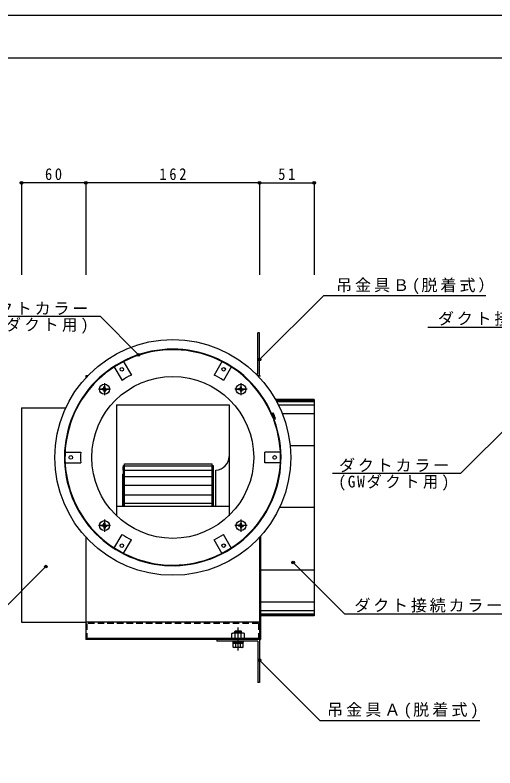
# Model space of a CAD drawing. Units: millimetres at full size, sheet at 1:5. Extents: x -2172 to 1948, y -701 to 704.
# Drawn here: x -1318 to -871, y 2 to 704 of the extents above; entities that cross this region are included whole.
import ezdxf

# ---------------------------------------------------------------- set-up
doc = ezdxf.new("R2010")
doc.units = ezdxf.units.MM
doc.header["$LTSCALE"] = 5
doc.header["$PDMODE"] = 32
doc.header["$PDSIZE"] = 2.5
for name, pattern in [('CHAIN1', [8, 5, -1, 1, -1]), ('CHAIN2', [12, 9, -1, 1, -1]), ('DASHED1', [1.8, 1.2, -0.6])]:
    doc.linetypes.add(name, pattern=pattern)
doc.layers.add('0-0', color=4, linetype='Continuous')
doc.layers.add('F-0', color=2, linetype='Continuous')
doc.styles.add('ＭＳ ゴシック', font='')
doc.styles.get('ＭＳ ゴシック').set_extended_font_data('MS Gothic')

msp = doc.modelspace()

# ---------------------------------------------------------------- linework, layer by layer
at = {"layer": '0-0'}
for p, q in [((-1252.191, 547.487), (-1312.191, 547.487)), ((-1312.191, 547.487), (-1312.191, 461.705)), ((-1090.191, 547.487), (-1252.191, 547.487)), ((-1252.191, 547.487), (-1252.191, 461.705)), ((-1090.191, 547.487), (-1039.191, 547.487)), ((-1090.191, 547.487), (-1090.191, 461.705)), ((-1039.191, 547.487), (-1039.191, 461.705)), ((-1358.777, 422.928), (-1238.913, 422.928)), ((-1238.913, 422.928), (-1203.083, 387.098)), ((-933.313, 412.968), (-762.598, 412.968)), ((-1235.927, 355.413), (-1237.046, 355.396)), ((-1235.927, 354.4), (-1237.046, 354.417)), ((-1235.927, 355.413), (-1235.521, 355.601)), ((-1235.927, 354.4), (-1235.521, 354.212)), ((-1235.333, 356.006), (-1235.521, 355.601)), ((-1235.333, 353.806), (-1235.521, 354.212)), ((-1235.333, 356.006), (-1235.316, 357.126)), ((-1235.333, 353.806), (-1235.316, 352.687)), ((-1234.32, 356.006), (-1234.337, 357.126)), ((-1234.32, 353.806), (-1234.337, 352.687)), ((-1234.32, 356.006), (-1234.132, 355.601)), ((-1234.32, 353.806), (-1234.132, 354.212)), ((-1233.726, 355.413), (-1234.132, 355.601)), ((-1233.726, 354.4), (-1234.132, 354.212)), ((-1233.726, 355.413), (-1232.607, 355.396)), ((-1233.726, 354.4), (-1232.607, 354.417)), ((-1108.647, 355.413), (-1109.766, 355.396)), ((-1108.647, 354.4), (-1109.766, 354.417)), ((-1108.647, 355.413), (-1108.242, 355.601)), ((-1108.647, 354.4), (-1108.242, 354.212)), ((-1108.053, 356.006), (-1108.242, 355.601)), ((-1108.053, 353.806), (-1108.242, 354.212)), ((-1108.053, 356.006), (-1108.037, 357.126)), ((-1108.053, 353.806), (-1108.037, 352.687)), ((-1107.041, 356.006), (-1107.058, 357.126)), ((-1107.041, 353.806), (-1107.058, 352.687)), ((-1107.041, 356.006), (-1106.853, 355.601)), ((-1107.041, 353.806), (-1106.853, 354.212)), ((-1106.447, 355.413), (-1106.853, 355.601)), ((-1106.447, 354.4), (-1106.853, 354.212)), ((-1106.447, 355.413), (-1105.328, 355.396)), ((-1106.447, 354.4), (-1105.328, 354.417)), ((-1075.151, 344.906), (-1039.191, 344.906)), ((-1074.874, 344.406), (-1039.191, 344.406)), ((-1074.329, 343.406), (-1039.191, 343.406)), ((-1072.773, 340.406), (-1039.191, 340.406)), ((-1069.17, 332.406), (-1039.191, 332.406)), ((-844.194, 334.666), (-902.367, 276.494)), ((-1061.752, 302.406), (-1039.191, 302.406)), ((-1022.23, 276.494), (-902.367, 276.494)), ((-1039.191, 244.404), (-1071.668, 244.404)), ((-1235.927, 228.133), (-1237.046, 228.117)), ((-1235.927, 227.121), (-1237.046, 227.138)), ((-1235.927, 228.133), (-1235.521, 228.322)), ((-1235.927, 227.121), (-1235.521, 226.933)), ((-1235.333, 228.727), (-1235.521, 228.322)), ((-1235.333, 226.527), (-1235.521, 226.933)), ((-1235.333, 228.727), (-1235.316, 229.846)), ((-1235.333, 226.527), (-1235.316, 225.408)), ((-1234.32, 228.727), (-1234.337, 229.846)), ((-1234.32, 226.527), (-1234.337, 225.408)), ((-1234.32, 228.727), (-1234.132, 228.322)), ((-1234.32, 226.527), (-1234.132, 226.933)), ((-1233.726, 228.133), (-1234.132, 228.322)), ((-1233.726, 227.121), (-1234.132, 226.933)), ((-1233.726, 228.133), (-1232.607, 228.117)), ((-1233.726, 227.121), (-1232.607, 227.138)), ((-1108.647, 228.133), (-1109.766, 228.117)), ((-1108.647, 227.121), (-1109.766, 227.138)), ((-1108.647, 228.133), (-1108.242, 228.322)), ((-1108.647, 227.121), (-1108.242, 226.933)), ((-1108.053, 228.727), (-1108.242, 228.322)), ((-1108.053, 226.527), (-1108.242, 226.933)), ((-1108.053, 228.727), (-1108.037, 229.846)), ((-1108.053, 226.527), (-1108.037, 225.408)), ((-1107.041, 228.727), (-1107.058, 229.846)), ((-1107.041, 226.527), (-1107.058, 225.408)), ((-1107.041, 228.727), (-1106.853, 228.322)), ((-1107.041, 226.527), (-1106.853, 226.933)), ((-1106.447, 228.133), (-1106.853, 228.322)), ((-1106.447, 227.121), (-1106.853, 226.933)), ((-1106.447, 228.133), (-1105.328, 228.117)), ((-1106.447, 227.121), (-1105.328, 227.138)), ((-1289.619, 189.365), (-1333.612, 145.372)), ((-1089.191, 186.402), (-1039.191, 186.402)), ((-1089.191, 156.402), (-1039.191, 156.402)), ((-1089.191, 148.402), (-1039.191, 148.402)), ((-1089.191, 145.402), (-1039.191, 145.402)), ((-1089.191, 144.402), (-1039.191, 144.402)), ((-1089.191, 143.902), (-1039.191, 143.902)), ((-1105.291, 127.406), (-1115.091, 127.406)), ((-1113.191, 128.965), (-1112.649, 129.506)), ((-1113.191, 128.965), (-1107.191, 128.965)), ((-1113.191, 127.406), (-1113.191, 128.965)), ((-1113.078, 122.406), (-1113.078, 126.902)), ((-1112.649, 129.506), (-1107.732, 129.506)), ((-1112.649, 127.406), (-1112.649, 129.506)), ((-1111.441, 129.506), (-1111.441, 129.506)), ((-1110.191, 129.506), (-1110.191, 129.506)), ((-1107.732, 129.506), (-1107.191, 128.965)), ((-1107.732, 127.406), (-1107.732, 129.506)), ((-1107.304, 122.406), (-1107.304, 126.902)), ((-1107.191, 127.406), (-1107.191, 128.965)), ((-1104.417, 122.406), (-1115.964, 122.406)), ((-1105.191, 119.806), (-1115.191, 119.806)), ((-1115.191, 119.806), (-1115.191, 118.806)), ((-1105.191, 118.806), (-1105.191, 119.806)), ((-1115.191, 118.806), (-1105.191, 118.806)), ((-1114.81, 114.364), (-1114.81, 117.506)), ((-1105.572, 117.506), (-1114.81, 117.506)), ((-1114.191, 114.006), (-1114.81, 114.364)), ((-1105.591, 118.806), (-1114.791, 118.806)), ((-1114.791, 117.506), (-1114.791, 118.806)), ((-1105.591, 117.506), (-1114.791, 117.506)), ((-1106.191, 114.006), (-1114.191, 114.006)), ((-1112.5, 114.364), (-1112.5, 117.506)), ((-1111.441, 118.306), (-1111.441, 118.306)), ((-1110.565, 117.506), (-1110.217, 118.806)), ((-1110.191, 118.306), (-1110.191, 118.306)), ((-1110.165, 117.506), (-1109.817, 118.806)), ((-1107.881, 114.364), (-1107.881, 117.506)), ((-1106.191, 114.006), (-1105.572, 114.364)), ((-1105.591, 117.506), (-1105.591, 118.806)), ((-1105.572, 114.364), (-1105.572, 117.506)), ((-1090.191, 102.027), (-1034.085, 45.922)), ((-1034.085, 45.922), (-884.836, 45.922))]:
    msp.add_line(p, q, dxfattribs=at)
at = {"layer": '0-0', "color": 7}
for p, q in [((-1091.791, 369.006), (-1091.791, 407.406)), ((-1090.191, 407.406), (-1091.791, 407.406)), ((-1090.191, 367.406), (-1090.191, 407.406)), ((-1217.357, 381.235), (-1209.784, 368.119)), ((-1125.017, 381.235), (-1132.59, 368.119)), ((-1226.017, 376.235), (-1218.444, 363.119)), ((-1116.357, 376.235), (-1123.929, 363.119)), ((-1252.191, 367.406), (-1252.191, 365.687)), ((-1250.577, 367.406), (-1252.191, 367.406)), ((-1091.791, 369.006), (-1093.363, 369.006)), ((-1090.191, 367.406), (-1091.797, 367.406)), ((-1090.191, 367.406), (-1089.191, 367.406)), ((-1039.191, 345.406), (-1075.432, 345.406)), ((-1312.191, 337.406), (-1271.042, 337.406)), ((-1223.691, 340.406), (-1223.691, 236.684)), ((-1078.385, 332.413), (-1077.923, 332.604)), ((-1078.193, 331.951), (-1077.731, 332.142)), ((-1077.124, 328.064), (-1076.662, 328.255)), ((-1076.933, 327.602), (-1076.471, 327.793)), ((-1076.194, 327.756), (-1076.92, 326.833)), ((-1075.624, 327.672), (-1076.352, 326.746)), ((-1272.187, 296.267), (-1257.041, 296.267)), ((-1070.187, 296.267), (-1085.332, 296.267)), ((-1272.187, 286.267), (-1257.041, 286.267)), ((-1217.507, 282.426), (-1217.007, 282.426)), ((-1217.507, 279.4), (-1217.507, 282.426)), ((-1217.007, 283.862), (-1216.207, 283.862)), ((-1217.007, 245.696), (-1217.007, 283.862)), ((-1216.207, 285.362), (-1134.391, 285.362)), ((-1216.207, 245.696), (-1216.207, 285.362)), ((-1216.207, 283.362), (-1134.391, 283.362)), ((-1134.391, 245.696), (-1134.391, 285.362)), ((-1133.091, 282.426), (-1133.591, 282.426)), ((-1133.091, 279.4), (-1133.091, 282.426)), ((-1070.187, 286.267), (-1085.332, 286.267)), ((-1217.607, 245.696), (-1217.607, 275.594)), ((-1217.507, 279.4), (-1217.007, 279.4)), ((-1217.007, 276.901), (-1217.473, 276.094)), ((-1216.207, 279.362), (-1134.391, 279.362)), ((-1133.091, 279.4), (-1133.591, 279.4)), ((-1130.891, 245.696), (-1130.891, 279.286)), ((-1216.207, 273.362), (-1134.391, 273.362)), ((-1216.207, 265.292), (-1134.391, 265.292)), ((-1216.207, 256.282), (-1134.391, 256.282)), ((-1216.207, 248.685), (-1134.391, 248.685)), ((-1118.691, 245.508), (-1223.691, 245.508)), ((-1226.017, 206.298), (-1218.444, 219.415)), ((-1116.357, 206.298), (-1123.929, 219.415)), ((-1089.191, 217.941), (-1089.191, 121.406)), ((-1252.191, 216.847), (-1252.191, 137.406)), ((-1217.357, 201.298), (-1209.784, 214.415)), ((-1125.017, 201.298), (-1132.59, 214.415)), ((-1090.191, 216.838), (-1090.191, 137.406)), ((-1252.191, 137.406), (-1252.191, 121.406)), ((-1090.191, 137.406), (-1252.191, 137.406)), ((-1090.191, 137.406), (-1090.191, 121.406)), ((-1090.191, 122.406), (-1252.191, 122.406)), ((-1090.191, 121.406), (-1252.191, 121.406)), ((-1130.191, 121.406), (-1130.191, 119.806)), ((-1091.791, 119.806), (-1130.191, 119.806)), ((-1091.791, 119.806), (-1091.791, 81.406)), ((-1090.191, 121.406), (-1090.191, 81.406)), ((-1090.191, 121.406), (-1089.191, 121.406)), ((-1090.191, 81.406), (-1091.791, 81.406))]:
    msp.add_line(p, q, dxfattribs=at)
at = {"layer": '0-0', "linetype": 'CHAIN2'}
for p, q in [((-1234.826, 360.556), (-1234.826, 349.256)), ((-1107.547, 360.556), (-1107.547, 349.256)), ((-1229.176, 354.906), (-1240.476, 354.906)), ((-1101.897, 354.906), (-1113.197, 354.906)), ((-1234.826, 233.277), (-1234.826, 221.977)), ((-1107.547, 233.277), (-1107.547, 221.977)), ((-1229.176, 227.627), (-1240.476, 227.627)), ((-1101.897, 227.627), (-1113.197, 227.627))]:
    msp.add_line(p, q, dxfattribs=at)
at = {"layer": '0-0', "linetype": 'CHAIN1'}
for p, q in [((-1234.826, 359.906), (-1234.826, 349.906)), ((-1107.547, 359.906), (-1107.547, 349.906)), ((-1239.826, 354.906), (-1229.826, 354.906)), ((-1112.547, 354.906), (-1102.547, 354.906)), ((-1234.826, 232.627), (-1234.826, 222.627)), ((-1107.547, 232.627), (-1107.547, 222.627)), ((-1239.826, 227.627), (-1229.826, 227.627)), ((-1110.191, 111.006), (-1110.191, 132.506))]:
    msp.add_line(p, q, dxfattribs=at)
at = {"layer": '0-0', "color": 7, "linetype": 'DASHED1'}
for p, q in [((-1251.191, 136.406), (-1251.191, 121.406)), ((-1091.191, 136.406), (-1251.191, 136.406)), ((-1091.191, 136.406), (-1091.191, 121.406))]:
    msp.add_line(p, q, dxfattribs=at)
at = {"layer": '0-0'}
for points in [[(-1090.191, 382.556), (-1030.243, 442.504), (-879.083, 442.504)], [(-1058.929, 193.169), (-1011.145, 145.385), (-846.015, 145.385)], [(-1115.964, 122.406), (-1115.964, 126.902), (-1115.091, 127.406)], [(-1104.417, 122.406), (-1104.417, 126.902), (-1105.291, 127.406)]]:
    msp.add_lwpolyline(points, dxfattribs=at)
at = {"layer": '0-0', "color": 7}
for points in [[(-1039.191, 345.406), (-1039.191, 143.402), (-1089.191, 143.402)], [(-1312.191, 337.406), (-1312.191, 137.406), (-1252.191, 137.406)], [(-1223.691, 340.406), (-1118.691, 340.406), (-1118.691, 236.684)], [(-1134.391, 283.862), (-1133.591, 283.862), (-1133.591, 245.696)]]:
    msp.add_lwpolyline(points, dxfattribs=at)
for centre, radius in [((-1171.187, 291.267), 110), ((-1218.687, 373.539), 1.65), ((-1123.687, 373.539), 1.65), ((-1171.187, 291.267), 75.5), ((-1266.187, 291.267), 1.65), ((-1076.187, 291.267), 1.65), ((-1218.687, 208.994), 1.65), ((-1123.687, 208.994), 1.65)]:
    msp.add_circle(centre, radius, dxfattribs=at)
at = {"layer": '0-0'}
for centre in [(-1234.826, 354.906), (-1107.547, 354.906), (-1234.826, 227.627), (-1107.547, 227.627)]:
    msp.add_circle(centre, 4.65, dxfattribs=at)
at = {"layer": '0-0', "color": 7}
for centre, radius, start, end in [((-1171.187, 291.267), 101, 23.63006, 20.26854), ((-1171.187, 291.267), 100.5, 21.35971, 20.42648), ((-1171.187, 291.267), 86, 116.66697, 123.33303), ((-1171.187, 291.267), 86, 56.66697, 63.33303), ((-1078.193, 331.951), 0.5, 112.49998, 203.4131), ((-1193.36, 282.082), 125, 21.58321, 23.4131), ((-1193.36, 282.082), 125.5, 21.58685, 23.4131), ((-1077.731, 332.142), 0.5, 23.40947, 112.49997), ((-1193.36, 282.082), 126, 21.49356, 23.40947), ((-1193.36, 282.082), 126.5, 21.36308, 23.40947), ((-1077.124, 328.064), 0.5, 201.58321, 292.49998), ((-1076.527, 326.524), 0.5, 141.82751, 200.82608), ((-1076.662, 328.255), 0.5, 292.49998, 21.58685), ((-1075.959, 326.437), 0.5, 141.82751, 200.69685), ((-1076.587, 328.065), 0.5, 321.82751, 21.49356), ((-1076.017, 327.981), 0.5, 321.82751, 21.36308), ((-1171.187, 291.267), 86, 176.66697, 183.33303), ((-1171.187, 291.267), 86, 356.66697, 3.33303), ((-1131.691, 292.262), 13, 273.52812, 0), ((-1216.607, 275.594), 1, 150.0001, 179.99998), ((-1171.187, 291.267), 86, 236.66697, 243.33303), ((-1171.187, 291.267), 86, 296.66697, 303.33303)]:
    msp.add_arc(centre, radius, start, end, dxfattribs=at)
at = {"layer": '0-0'}
for centre, radius, start, end in [((-1234.826, 354.906), 2.273, 167.56227, 192.43774), ((-1234.826, 354.906), 2.273, 77.56227, 102.43774), ((-1234.826, 354.906), 2.273, 257.56227, 282.43774), ((-1234.826, 354.906), 2.273, 347.56227, 12.43774), ((-1107.547, 354.906), 2.273, 167.56227, 192.43774), ((-1107.547, 354.906), 2.273, 77.56227, 102.43774), ((-1107.547, 354.906), 2.273, 257.56227, 282.43774), ((-1107.547, 354.906), 2.273, 347.56227, 12.43774), ((-1234.826, 227.627), 2.273, 167.56227, 192.43774), ((-1234.826, 227.627), 2.273, 77.56227, 102.43774), ((-1234.826, 227.627), 2.273, 257.56227, 282.43774), ((-1234.826, 227.627), 2.273, 347.56227, 12.43774), ((-1107.547, 227.627), 2.273, 167.56227, 192.43774), ((-1107.547, 227.627), 2.273, 77.56227, 102.43774), ((-1107.547, 227.627), 2.273, 257.56227, 282.43774), ((-1107.547, 227.627), 2.273, 347.56227, 12.43774), ((-1114.521, 124.793), 2.556, 55.61586, 124.38412), ((-1110.191, 117.795), 9.553, 72.41209, 107.58789), ((-1105.861, 124.793), 2.556, 55.61586, 124.38412), ((-1113.655, 116.051), 2.045, 235.61575, 304.38423), ((-1110.191, 121.649), 7.643, 252.41203, 287.58795), ((-1106.727, 116.051), 2.045, 235.61575, 304.38423)]:
    msp.add_arc(centre, radius, start, end, dxfattribs=at)
at = {"layer": '0-0', "color": 5}
for p in [(-1312.191, 547.487), (-1252.191, 547.487), (-1090.191, 547.487), (-1039.191, 547.487), (-1203.083, 387.098), (-1090.191, 382.556), (-1289.619, 189.365), (-1058.929, 193.169), (-1090.191, 102.027)]:
    msp.add_point(p, dxfattribs=at)
at = {"layer": 'F-0', "color": 5}
msp.add_line((-2172.089, 664.037), (-152.089, 664.037), dxfattribs=at)
msp.add_lwpolyline([(-2172.089, -700.963), (-2172.089, 704.037), (-152.089, 704.037)], dxfattribs=at)

# ---------------------------------------------------------------- texts
at = {"layer": '0-0', "color": 7, "char_height": 11, "attachment_point": 7, "style": 'ＭＳ ゴシック'}
for s, insert in [('\\T1.36;\\W0.9;60', (-1290.316, 549.987)), ('\\T1.38;\\W0.9;162', (-1183.691, 549.987)), ('\\T1.36;\\W0.9;51', (-1072.816, 549.987)), ('\\T1.18;吊金具Ｂ(脱着式）', (-1018.899, 443.638)), ('\\T1.17;ダクトカラー', (-1352.654, 423.795)), ('\\T1.23;\\W0.95;(GWダクト用)', (-1353.233, 406.719)), ('\\T1.17;ダクト接続カラーＡ', (-923.901, 414.102)), ('\\T1.17;ダクトカラー', (-1016.108, 277.36)), ('\\T1.23;\\W0.95;(GWダクト用)', (-1016.687, 260.284)), ('\\T1.17;ダクト接続カラーＡ', (-1001.784, 146.519)), ('\\T1.19;吊金具Ａ(脱着式)', (-1027.323, 47.482))]:
    msp.add_mtext(s, dxfattribs=dict(at, insert=insert))

doc.saveas('drawing.dxf')
